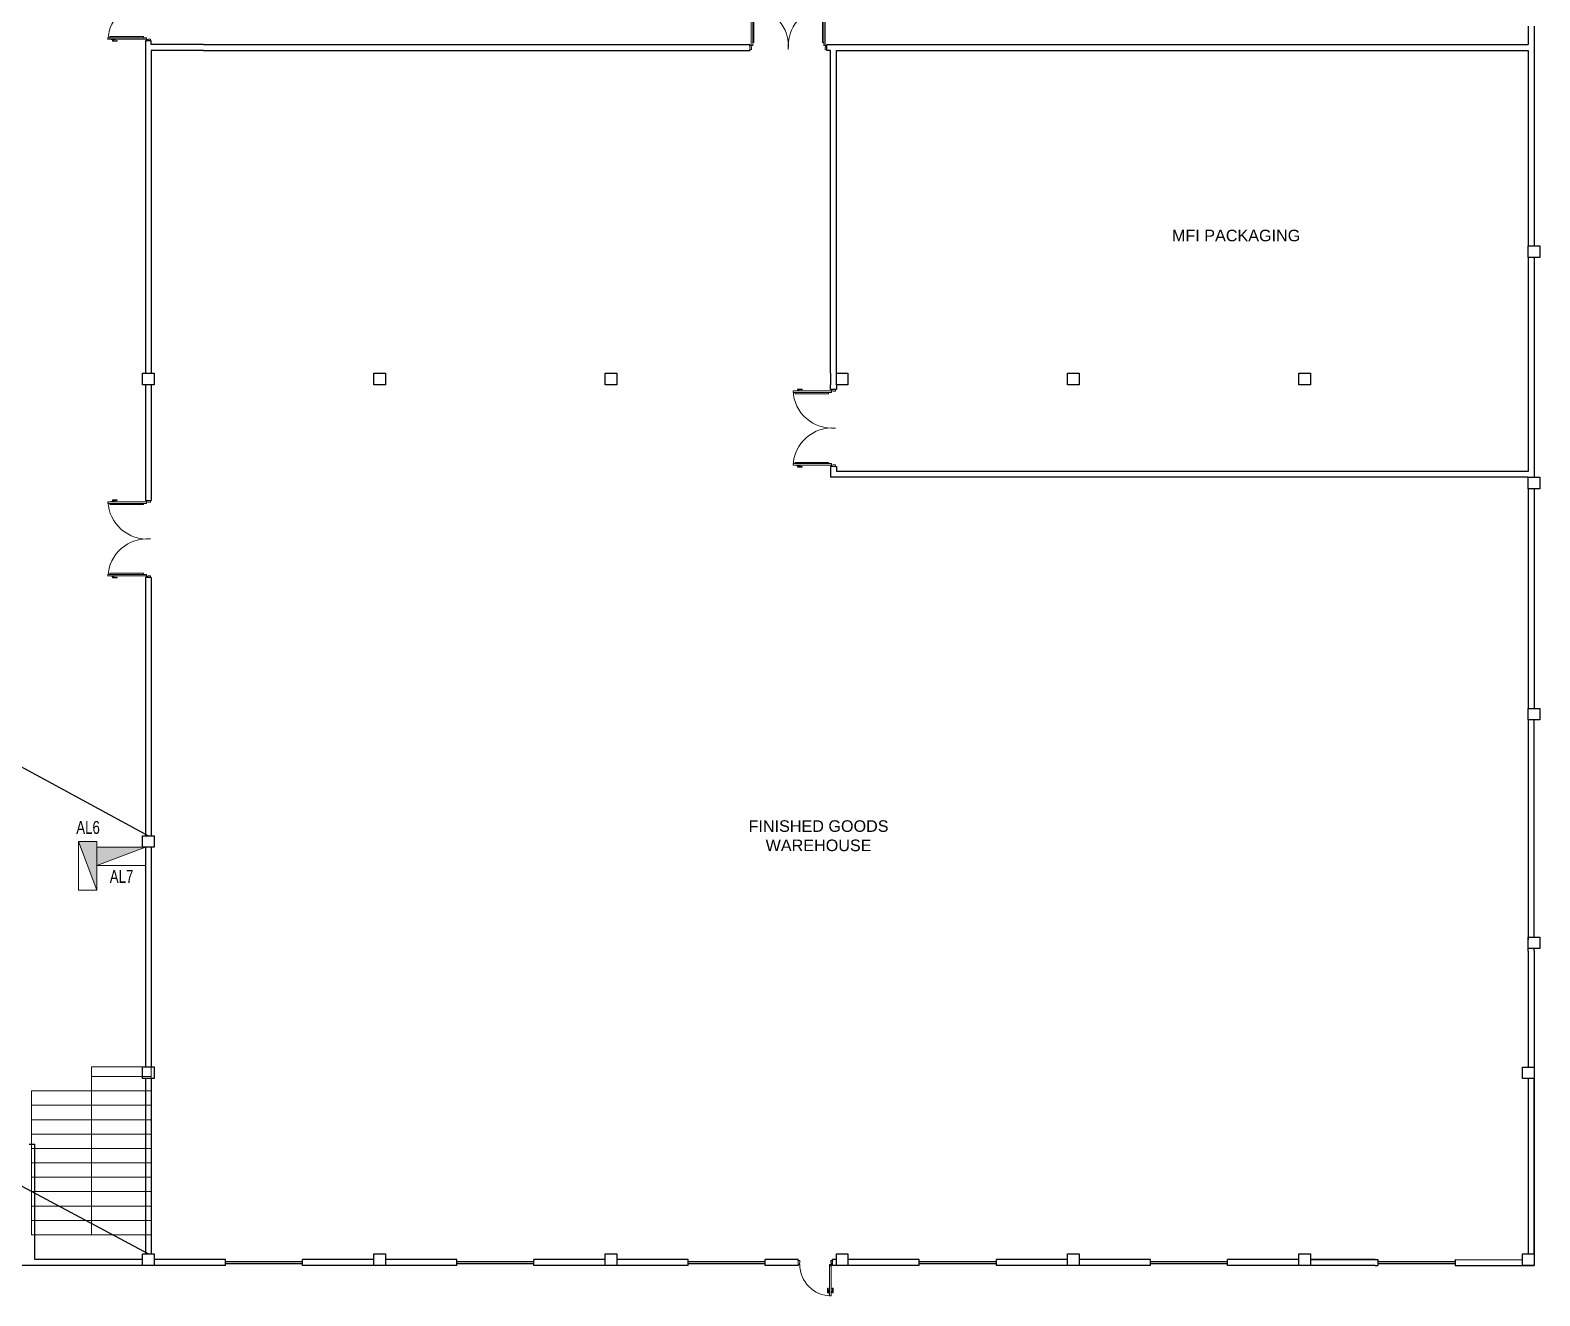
# Model space of a CAD drawing. Header units: millimetres. Extents: x 3339 to 2017737, y 4955 to 2748989.
# Drawn here: x 1104985 to 1144152, y 1365655 to 1398494 of the extents above; entities that cross this region are included whole.
import ezdxf

# ---------------------------------------------------------------- set-up
doc = ezdxf.new("R2010")
doc.units = ezdxf.units.MM
doc.header["$LTSCALE"] = 30
for name, color, linetype, lineweight in [('A-DETL-GENF', 92, 'Continuous', 13), ('A-DOOR', 31, 'Continuous', 13), ('A-WALL', 113, 'Continuous', 13), ('LIGHTING', 3, 'Continuous', 5), ('P-SANR-FIXT', 6, 'Continuous', 13), ('STAIR', 1, 'Continuous', 5)]:
    doc.layers.add(name, color=color, linetype=linetype, lineweight=lineweight)
doc.layers.add('POSTE', color=50, linetype='Continuous')
doc.styles.add('Arial Narrow', font='ARIALN.TTF', dxfattribs={"height": 200})
doc.styles.add('style1', font='arial.ttf', dxfattribs={"height": 100})

# ---------------------------------------------------------------- blocks, each defined once
blk = doc.blocks.new('Poste 3')
at = {"layer": 'POSTE'}
blk.add_lwpolyline([(0, 0), (300, 0), (300, -300), (0, -300)], close=True, dxfattribs=at)
blk = doc.blocks.new('POSTE bot left')
at = {"layer": 'POSTE'}
blk.add_lwpolyline([(0, 300), (300, 300), (300, 0), (0, 0)], close=True, dxfattribs=at)
blk = doc.blocks.new('POSTE.COM')
at = {"layer": 'POSTE'}
blk.add_lwpolyline([(-300, 300), (0, 300), (0, 0), (-300, 0)], close=True, dxfattribs=at)
blk = doc.blocks.new('Poste ulit')
at = {"layer": 'POSTE'}
blk.add_lwpolyline([(1007266, 1373395), (1007566, 1373395), (1007566, 1373095), (1007266, 1373095)], close=True, dxfattribs=at)
blk = doc.blocks.new('POSTEEEE')
at = {"layer": 'POSTE'}
blk.add_blockref('Poste ulit', (-1007266, -1373095), dxfattribs=at)
blk = doc.blocks.new('D4')
at = {"layer": 'A-DETL-GENF'}
for p, q in [((-1072, -29), (-1072, -112)), ((-1052, -29), (-1072, -29)), ((-1060, -41), (-1072, -30)), ((-1072, -112), (-1060, -112)), ((-1059, -112), (-1072, -112)), ((-1072, -112), (-1072, -150)), ((-1072, -150), (-1059, -150)), ((-1060, -112), (-1060, -41)), ((-1060, -41), (-1052, -41)), ((-1059, -150), (-1059, -112)), ((-1059, -115), (-1059, -147)), ((-1027, -115), (-1059, -115)), ((-1059, -147), (-1027, -147)), ((-1052, -41), (-1052, -29)), ((-1021, -74), (-1027, -80)), ((-1027, -80), (-1027, -182)), ((-1027, -147), (-1027, -115)), ((-1027, -182), (-1021, -188)), ((-1021, -188), (-1021, -74)), ((-974, -80), (-981, -74)), ((-981, -74), (-981, -188)), ((-981, -188), (-974, -182)), ((-974, -182), (-974, -80)), ((-943, -115), (-974, -115)), ((-974, -115), (-974, -147)), ((-974, -147), (-943, -147)), ((-930, -29), (-949, -29)), ((-949, -29), (-949, -41)), ((-949, -41), (-941, -41)), ((-943, -112), (-943, -150)), ((-930, -112), (-943, -112)), ((-943, -147), (-943, -115)), ((-943, -150), (-930, -150)), ((-941, -41), (-930, -30)), ((-941, -41), (-941, -112)), ((-941, -112), (-930, -112)), ((-930, -112), (-930, -29)), ((-930, -150), (-930, -112))]:
    blk.add_line(p, q, dxfattribs=at)
at = {"layer": 'A-DOOR', "lineweight": 18}
for p, q in [((-1059, 683), (-1024, 683)), ((-1014, 683), (-1059, 683)), ((-1059, 683), (-1059, 583)), ((-1059, 583), (-1024, 583)), ((-1024, 583), (-1024, 626)), ((-1024, 626), (-1014, 626)), ((-981, 583), (-1021, 583)), ((-1021, 583), (-1021, -231)), ((-1014, 626), (-1014, 683)), ((-981, -231), (-981, 583)), ((-169, 683), (-214, 683)), ((-214, 683), (-214, 626)), ((-214, 626), (-204, 626)), ((-204, 683), (-169, 683)), ((-204, 626), (-204, 583)), ((-204, 583), (-169, 583)), ((-169, 583), (-169, 683)), ((-1021, -231), (-981, -231))]:
    blk.add_line(p, q, dxfattribs=at)
at = {"layer": 'A-DOOR'}
blk.add_arc((-1021, 583), 814, 270, 0, dxfattribs=at)
blk = doc.blocks.new('Pintuan')
at = {"layer": 'A-DOOR', "rotation": 270}
blk.add_blockref('D4', (-626, -1014), dxfattribs=at)
blk = doc.blocks.new('D1')
at = {"layer": 'A-DETL-GENF'}
for p, q in [((873, 1574), (861, 1586)), ((861, 1586), (943, 1586)), ((861, 1567), (861, 1586)), ((943, 1574), (873, 1574)), ((873, 1574), (873, 1567)), ((943, 1586), (943, 1574)), ((943, 1573), (943, 1586)), ((943, 1586), (982, 1586)), ((982, 1573), (943, 1573)), ((947, 1573), (978, 1573)), ((947, 1541), (947, 1573)), ((978, 1573), (978, 1541)), ((982, 1586), (982, 1573)), ((181, 1495), (1047, 1495)), ((181, 1465), (181, 1495)), ((1047, 1465), (181, 1465)), ((873, 1567), (861, 1567)), ((905, 1535), (912, 1541)), ((1020, 1535), (905, 1535)), ((912, 1541), (1013, 1541)), ((978, 1541), (947, 1541)), ((1013, 1541), (1020, 1535)), ((1047, 1495), (1047, 1465)), ((1047, -319), (181, -319)), ((181, -319), (181, -349)), ((181, -349), (1047, -349)), ((1020, -389), (905, -389)), ((905, -389), (912, -395)), ((1013, -395), (1020, -389)), ((1047, -349), (1047, -319)), ((873, -421), (861, -421)), ((861, -421), (861, -440)), ((873, -428), (861, -440)), ((861, -440), (943, -440)), ((873, -428), (873, -421)), ((943, -428), (873, -428)), ((912, -395), (1013, -395)), ((943, -427), (943, -440)), ((982, -427), (943, -427)), ((943, -440), (943, -428)), ((943, -440), (982, -440)), ((978, -395), (947, -395)), ((947, -395), (947, -427)), ((947, -427), (978, -427)), ((978, -427), (978, -395)), ((982, -440), (982, -427))]:
    blk.add_line(p, q, dxfattribs=at)
at = {"layer": 'A-DOOR', "lineweight": 18}
for p, q in [((100, 1573), (0, 1573)), ((0, 1573), (0, 1528)), ((100, 1538), (100, 1573)), ((0, 1528), (57, 1528)), ((57, 1528), (57, 1538)), ((57, 1538), (100, 1538)), ((100, 1538), (100, 1495)), ((100, 1535), (1100, 1535)), ((1100, 1495), (100, 1495)), ((1100, 1535), (1100, 1495)), ((0, -427), (0, -382)), ((0, -382), (57, -382)), ((57, -382), (57, -392)), ((1100, -349), (100, -349)), ((100, -392), (100, -349)), ((100, -389), (1100, -389)), ((1100, -389), (1100, -349)), ((100, -427), (0, -427)), ((57, -392), (100, -392)), ((100, -392), (100, -427))]:
    blk.add_line(p, q, dxfattribs=at)
at = {"layer": 'A-DOOR'}
for centre, start, end in [((88, 1583), 265.0387, 357.3037), ((88, -437), 2.6963, 94.9613)]:
    blk.add_arc(centre, 1013, start, end, dxfattribs=at)
blk = doc.blocks.new('S2')
at = {"layer": 'STAIR'}
for p, q in [((0, 0), (-1250, 0)), ((-1250, 0), (-1250, -500)), ((0, -3500), (0, 0)), ((-1250, -500), (-1250, -200)), ((-1250, -200), (0, -200)), ((-2500, -500), (-2500, -3500)), ((-1250, -500), (-2500, -500)), ((-1250, -3500), (-1250, -500)), ((-1250, -800), (-1250, -500)), ((-1250, -500), (0, -500)), ((-1250, -800), (-2500, -800)), ((-1250, -1100), (-1250, -800)), ((-1250, -800), (0, -800)), ((0, -800), (-1250, -800)), ((-1250, -1100), (-2500, -1100)), ((-1250, -1400), (-1250, -1100)), ((-1250, -1100), (0, -1100)), ((0, -1100), (-1250, -1100)), ((-1250, -1400), (-2500, -1400)), ((-1250, -1700), (-1250, -1400)), ((-1250, -1400), (0, -1400)), ((0, -1400), (-1250, -1400)), ((-1250, -1700), (-2500, -1700)), ((-1250, -2000), (-1250, -1700)), ((-1250, -1700), (0, -1700)), ((0, -1700), (-1250, -1700)), ((-1250, -2000), (-2500, -2000)), ((-1250, -2300), (-1250, -2000)), ((-1250, -2000), (0, -2000)), ((0, -2000), (-1250, -2000)), ((-1250, -2300), (-2500, -2300)), ((-1250, -2600), (-1250, -2300)), ((-1250, -2300), (0, -2300)), ((0, -2300), (-1250, -2300)), ((-1250, -2600), (-2500, -2600)), ((-1250, -2900), (-1250, -2600)), ((-1250, -2600), (0, -2600)), ((0, -2600), (-1250, -2600)), ((-1250, -2900), (-2500, -2900)), ((-1250, -3200), (-1250, -2900)), ((-1250, -2900), (0, -2900)), ((0, -2900), (-1250, -2900)), ((-1250, -3200), (-2500, -3200)), ((-1250, -3500), (-1250, -3200)), ((-1250, -3200), (0, -3200)), ((-2500, -3500), (-1250, -3500)), ((-1250, -3500), (0, -3500))]:
    blk.add_line(p, q, dxfattribs=at)
blk = doc.blocks.new('panel')
at = {"layer": 'P-SANR-FIXT', "linetype": 'ByBlock'}
h = blk.add_hatch(color=0, dxfattribs=at)
h.dxf.hatch_style = 1
h.paths.add_polyline_path([(800, 0), (0, 0), (0, -300)])
at = {"layer": 'P-SANR-FIXT', "color": 3, "linetype": 'ByBlock'}
for p, q in [((800, 0), (0, 0)), ((0, 0), (0, -300)), ((800, 0), (0, -300)), ((800, -300), (800, 0)), ((0, -300), (800, -300))]:
    blk.add_line(p, q, dxfattribs=at)

msp = doc.modelspace()

# ---------------------------------------------------------------- linework, layer by layer
for p, q in [((1143852.248, 1398596.535), (1143852.248, 1398118.818)), ((1144002.248, 1398596.535), (1144002.248, 1392896.535)), ((1108127.248, 1398218.818), (1107977.248, 1398218.818)), ((1107977.248, 1398218.818), (1107977.248, 1389593.818)), ((1108127.248, 1398118.818), (1108127.248, 1398218.818)), ((1109481.584, 1398118.818), (1108127.248, 1398118.818)), ((1109481.584, 1397968.818), (1108127.248, 1397968.818)), ((1108127.248, 1397968.818), (1108127.248, 1389593.818)), ((1109481.584, 1398118.818), (1123652.248, 1398118.818)), ((1109481.584, 1397968.818), (1123652.248, 1397968.818)), ((1123652.248, 1398093.818), (1123652.248, 1398118.818)), ((1123652.248, 1397993.818), (1123652.248, 1397968.818)), ((1125652.248, 1397968.818), (1125652.248, 1398118.818)), ((1125652.248, 1398118.818), (1143852.248, 1398118.818)), ((1125752.248, 1397968.818), (1125652.248, 1397968.818)), ((1125752.248, 1389593.818), (1125752.248, 1397968.818)), ((1125752.248, 1397968.818), (1125752.248, 1397968.818)), ((1125902.248, 1389593.818), (1125902.248, 1397968.818)), ((1125902.248, 1397968.818), (1143852.248, 1397968.818)), ((1143852.248, 1397968.818), (1143852.248, 1392896.535)), ((1077460.029, 1394199.856), (1108052.248, 1377593.818)), ((1143852.248, 1392596.535), (1143852.248, 1387046.535)), ((1144002.248, 1392596.535), (1144002.248, 1386896.535)), ((1107977.248, 1389293.818), (1107977.248, 1386293.818)), ((1108127.248, 1389293.818), (1108127.248, 1386293.818)), ((1108127.248, 1389293.818), (1108127.248, 1386293.818)), ((1125752.248, 1389593.818), (1125752.248, 1389293.818)), ((1125752.248, 1389170.177), (1125752.248, 1389293.818)), ((1125902.248, 1389293.818), (1125902.248, 1389170.177)), ((1125902.248, 1389170.177), (1125752.248, 1389170.177)), ((1125777.248, 1387170.177), (1125752.248, 1387170.177)), ((1125752.248, 1387170.177), (1125752.248, 1386896.535)), ((1125877.248, 1387170.177), (1125902.248, 1387170.177)), ((1125902.248, 1387170.177), (1125902.248, 1387046.535)), ((1143852.248, 1387046.535), (1125902.248, 1387046.535)), ((1143852.248, 1386896.535), (1125752.248, 1386896.535)), ((1143852.248, 1386596.535), (1143852.248, 1380896.535)), ((1144002.248, 1386596.535), (1144002.248, 1380896.535)), ((1108002.248, 1386293.818), (1107977.248, 1386293.818)), ((1108102.248, 1386293.818), (1108127.248, 1386293.818)), ((1108127.248, 1384293.818), (1107977.248, 1384293.818)), ((1107977.248, 1384293.818), (1107977.248, 1377593.818)), ((1108127.248, 1384293.818), (1108127.248, 1377593.818)), ((1077460.029, 1383049.856), (1108052.248, 1366743.818)), ((1143852.246, 1380596.535), (1143852.246, 1374964.156)), ((1143852.246, 1380594.075), (1143852.246, 1374894.075)), ((1144002.246, 1374964.156), (1144002.246, 1380596.535)), ((1107902.248, 1377593.818), (1108052.248, 1377593.818)), ((1107902.248, 1377593.818), (1108052.248, 1377593.818)), ((1107977.248, 1377293.818), (1107977.248, 1371593.818)), ((1108127.248, 1377293.818), (1108127.248, 1371593.818)), ((1143852.246, 1374594.075), (1143852.246, 1374664.156)), ((1143852.246, 1374594.075), (1143852.246, 1371894.075)), ((1144002.246, 1374594.075), (1144002.246, 1374664.156)), ((1144002.246, 1374594.075), (1144002.246, 1371894.075)), ((1143852.246, 1371894.075), (1143852.246, 1371594.075)), ((1144002.246, 1371894.075), (1144002.246, 1371594.075)), ((1107902.248, 1371593.818), (1108052.248, 1371593.818)), ((1107902.248, 1371593.818), (1108052.248, 1371593.818)), ((1107977.248, 1371293.818), (1107977.248, 1366743.818)), ((1108127.248, 1371293.818), (1108127.248, 1366743.818)), ((1143852.246, 1371594.075), (1143852.246, 1371591.359)), ((1143852.246, 1371291.359), (1143852.246, 1366891.333)), ((1144002.246, 1371594.075), (1144002.246, 1371591.359)), ((1144002.246, 1371291.359), (1144002.246, 1366891.333)), ((1144002.248, 1366741.359), (1144002.248, 1371291.359)), ((1104954.236, 1369592.318), (1105029.236, 1369592.318)), ((1105029.236, 1369592.318), (1105104.236, 1369592.318)), ((1105104.236, 1366593.818), (1105104.236, 1369592.318)), ((1107902.248, 1366593.818), (1105104.236, 1366593.818)), ((1107902.248, 1366593.818), (1105127.248, 1366593.818)), ((1110052.248, 1366593.818), (1108202.248, 1366593.818)), ((1110052.248, 1366593.818), (1108202.248, 1366593.818)), ((1110052.248, 1366443.818), (1110052.248, 1366593.818)), ((1113902.248, 1366593.818), (1112052.248, 1366593.818)), ((1113902.248, 1366593.818), (1112052.248, 1366593.818)), ((1112052.248, 1366443.818), (1112052.248, 1366593.818)), ((1116052.248, 1366593.818), (1114202.248, 1366593.818)), ((1116052.248, 1366593.818), (1114202.248, 1366593.818)), ((1116052.248, 1366443.818), (1116052.248, 1366593.818)), ((1119902.248, 1366593.818), (1118052.248, 1366593.818)), ((1119902.248, 1366593.818), (1118052.248, 1366593.818)), ((1118052.248, 1366443.818), (1118052.248, 1366593.818)), ((1122052.248, 1366593.818), (1120202.248, 1366593.818)), ((1122052.248, 1366593.818), (1120202.248, 1366593.818)), ((1122052.248, 1366443.818), (1122052.248, 1366593.818)), ((1124052.248, 1366443.818), (1124052.248, 1366593.818)), ((1124912.247, 1366593.818), (1124052.248, 1366593.818)), ((1124912.247, 1366593.818), (1124052.248, 1366593.818)), ((1124912.247, 1366568.818), (1124912.247, 1366593.818)), ((1125902.247, 1366593.818), (1125802.247, 1366593.818)), ((1125902.247, 1366593.818), (1125802.247, 1366593.818)), ((1125802.247, 1366443.818), (1125802.247, 1366593.818)), ((1125802.247, 1366593.818), (1125802.247, 1366568.818)), ((1128052.247, 1366593.818), (1126202.247, 1366593.818)), ((1128052.247, 1366593.818), (1126202.247, 1366593.818)), ((1128052.247, 1366443.818), (1128052.247, 1366593.818)), ((1131902.247, 1366593.818), (1130052.247, 1366593.818)), ((1131902.247, 1366593.818), (1130052.247, 1366593.818)), ((1130052.247, 1366443.818), (1130052.247, 1366593.818)), ((1134052.247, 1366593.818), (1132202.247, 1366593.818)), ((1134052.247, 1366593.818), (1132202.247, 1366593.818)), ((1134052.247, 1366443.818), (1134052.247, 1366593.818)), ((1137902.247, 1366593.818), (1136052.247, 1366593.818)), ((1137902.247, 1366593.818), (1136052.247, 1366593.818)), ((1136052.247, 1366443.818), (1136052.247, 1366593.818)), ((1139877.247, 1366593.818), (1138202.247, 1366593.818)), ((1138202.247, 1366593.818), (1139877.247, 1366593.818)), ((1139877.247, 1366593.818), (1139952.247, 1366593.818)), ((1139952.247, 1366593.818), (1139952.247, 1366443.818)), ((1141952.247, 1366593.818), (1141952.247, 1366443.818)), ((1141952.247, 1366593.818), (1143702.248, 1366591.359)), ((1143852.246, 1366891.333), (1143852.246, 1366741.359)), ((1144002.246, 1366891.333), (1144002.248, 1366741.359)), ((1110052.248, 1366443.818), (1100202.248, 1366443.818)), ((1110052.248, 1366543.818), (1112052.248, 1366543.818)), ((1110052.248, 1366493.818), (1112052.248, 1366493.818)), ((1116052.248, 1366443.818), (1112052.248, 1366443.818)), ((1116052.248, 1366543.818), (1118052.248, 1366543.818)), ((1116052.248, 1366493.818), (1118052.248, 1366493.818)), ((1122052.248, 1366443.818), (1118052.248, 1366443.818)), ((1122052.248, 1366543.818), (1124052.248, 1366543.818)), ((1122052.248, 1366493.818), (1124052.248, 1366493.818)), ((1124912.247, 1366443.818), (1124052.248, 1366443.818)), ((1124912.247, 1366468.818), (1124912.247, 1366443.818)), ((1125724.247, 1366441.359), (1125764.247, 1366441.359)), ((1125802.247, 1366468.818), (1125802.247, 1366443.818)), ((1128052.247, 1366443.818), (1125802.247, 1366443.818)), ((1125902.247, 1366443.818), (1125802.247, 1366443.818)), ((1128052.247, 1366543.818), (1130052.247, 1366543.818)), ((1128052.247, 1366493.818), (1130052.247, 1366493.818)), ((1134052.247, 1366443.818), (1130052.247, 1366443.818)), ((1134052.247, 1366543.818), (1136052.247, 1366543.818)), ((1134052.247, 1366493.818), (1136052.247, 1366493.818)), ((1139877.247, 1366443.818), (1136052.247, 1366443.818)), ((1139877.247, 1366443.818), (1139952.247, 1366443.818)), ((1139952.247, 1366543.818), (1141877.247, 1366543.818)), ((1139952.247, 1366493.818), (1141877.247, 1366493.818)), ((1141877.247, 1366543.818), (1141952.247, 1366543.818)), ((1141877.247, 1366493.818), (1141952.247, 1366493.818)), ((1141952.247, 1366443.818), (1143702.248, 1366441.359)), ((1143702.248, 1366441.359), (1144002.248, 1366441.359))]:
    msp.add_line(p, q)
at = {"layer": 'POSTE'}
for p, q in [((1107902.248, 1389593.818), (1108202.248, 1389593.818)), ((1113902.248, 1389593.818), (1114202.248, 1389593.818)), ((1119902.248, 1389593.818), (1120202.248, 1389593.818)), ((1125902.248, 1389593.818), (1126202.248, 1389593.818)), ((1131902.248, 1389593.818), (1132202.248, 1389593.818))]:
    msp.add_line(p, q, dxfattribs=at)

# ---------------------------------------------------------------- block references
for p in [(1107902.248, 1377293.818), (1107902.248, 1371293.818)]:
    msp.add_blockref('POSTEEEE', p)
at = {"color": 242, "true_color": 0xcd2027, "xscale": 1.583653583671464, "yscale": 1.583653583671464, "zscale": 1.583653583671464, "rotation": 270}
msp.add_blockref('panel', (1106710.325, 1377443.818), dxfattribs=at)
at = {"color": 242, "true_color": 0xcd2027, "xscale": 1.583653583671464, "yscale": 1.583653583671464, "zscale": 1.583653583671464}
msp.add_blockref('panel', (1106710.325, 1377293.818), dxfattribs=at)
at = {"xscale": -1, "rotation": 270}
msp.add_blockref('Pintuan', (1125757.247, 1366511.818), dxfattribs=at)
at = {"layer": 'A-WALL', "xscale": -1}
for p in [(1108102.248, 1398645.818), (1125877.248, 1387597.177), (1108102.248, 1384720.818)]:
    msp.add_blockref('D1', p, dxfattribs=at)
at = {"layer": 'A-WALL', "rotation": 90.0000000000408}
msp.add_blockref('D1', (1125225.248, 1397993.818), dxfattribs=at)
at = {"layer": 'POSTE'}
for name, p in [('POSTE.COM', (1144152.247, 1392596.535)), ('Poste 3', (1107902.248, 1389593.818)), ('Poste 3', (1113902.248, 1389593.818)), ('Poste 3', (1119902.248, 1389593.818)), ('Poste 3', (1125902.248, 1389593.818)), ('Poste 3', (1131902.248, 1389593.818)), ('Poste 3', (1137902.248, 1389593.818)), ('POSTE.COM', (1144152.248, 1386596.535)), ('POSTE.COM', (1144152.246, 1380596.535)), ('POSTE.COM', (1144152.246, 1374664.156)), ('POSTE bot left', (1143702.248, 1371291.359)), ('Poste 3', (1107902.248, 1366743.818)), ('Poste 3', (1113902.248, 1366743.818)), ('Poste 3', (1119902.248, 1366743.818)), ('Poste 3', (1125902.247, 1366743.818)), ('Poste 3', (1131902.247, 1366743.818)), ('Poste 3', (1137902.247, 1366743.818)), ('Poste 3', (1143702.248, 1366741.359))]:
    msp.add_blockref(name, p, dxfattribs=at)
at = {"layer": 'STAIR', "xscale": 1.244890407582486, "yscale": 1.244890407582486, "zscale": 1.244890407582486}
msp.add_blockref('S2', (1108127.248, 1371593.818), dxfattribs=at)

# ---------------------------------------------------------------- texts
at = {"char_height": 100, "attachment_point": 1, "style": 'style1'}
for s, insert in [('\\pxqc;{\\H3x;MFI PACKAGING}', (1133564.384, 1393316.247)), ('\\pxqc;{\\H3x;FINISHED GOODS      \\PWAREHOUSE}', (1122729.588, 1377992.954))]:
    msp.add_mtext_dynamic_manual_height_columns(s, width=5419.13529, gutter_width=500, heights=[0], dxfattribs=dict(at, insert=insert))
at = {"layer": 'LIGHTING', "color": 1, "style": 'Arial Narrow', "width": 0.9}
for s, p in [('AL6', (1106180.123, 1377641.182)), ('AL7', (1107049.478, 1376369.486))]:
    msp.add_text(s, height=333.4607, dxfattribs=at).set_placement(p)

doc.saveas('drawing.dxf')
